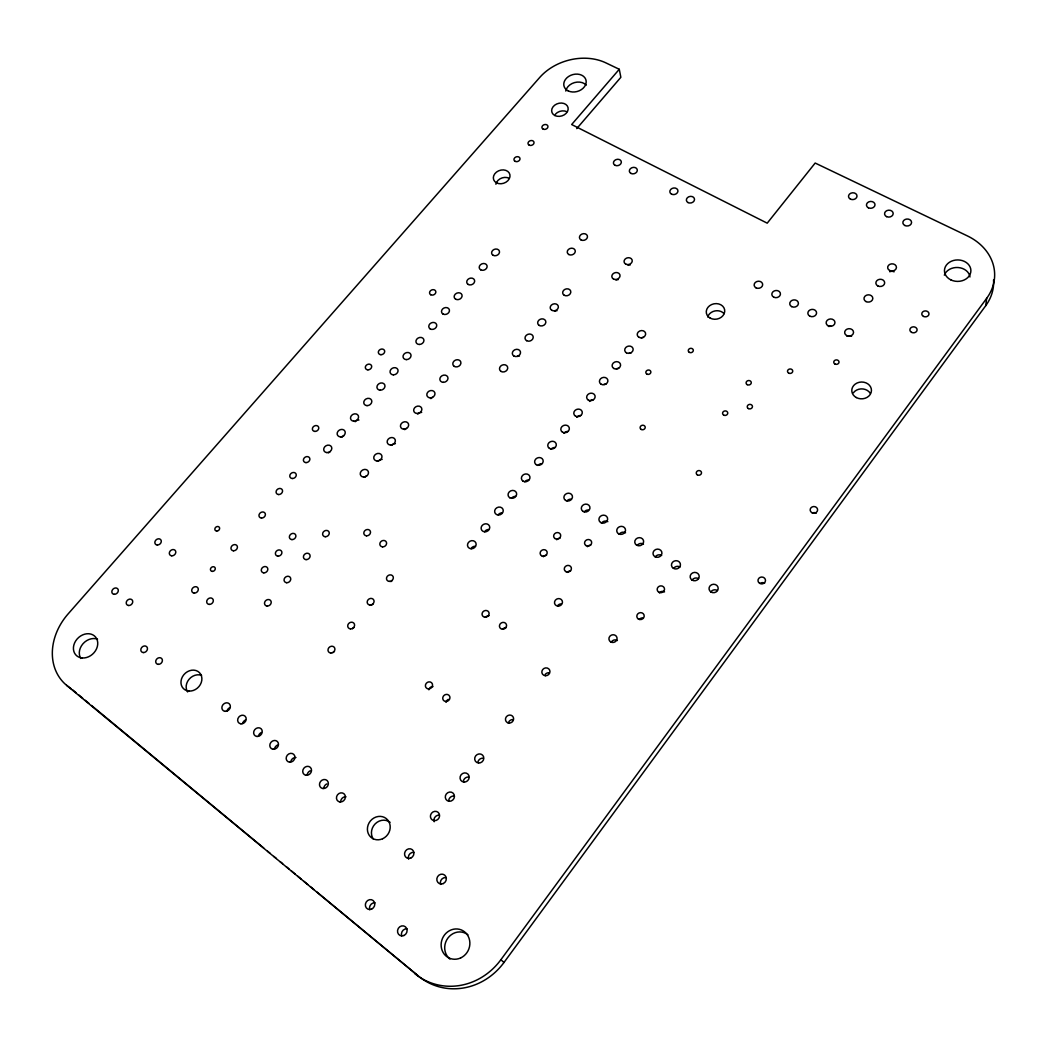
<?xml version="1.0" encoding="UTF-8"?>
<svg xmlns="http://www.w3.org/2000/svg" width="1047" height="1047" viewBox="0 0 1047 1047"><rect width="100%" height="100%" fill="white"/><g stroke="black" fill="none" stroke-linecap="round" stroke-linejoin="round"><path stroke-width="1.5" d="M985.711 305.711L986.68 298.316A55.805 45.479 -1 0 0 967.363 235.902L815.168 163.044L767.215 223.168L571.662 124.528L619.274 69.285L605.912 62.885A48.489 37.339 -15.9 0 0 539.715 77.465L68.134 613.895A56.394 46.212 -44.4 0 0 66.615 685.34L418.434 976.092A63.658 59.182 -65.3 0 0 503.973 962.481L985.711 305.711A55.386 45.243 -0.8 0 0 993.551 279.915M414.612 973.474A64.194 59.627 -64.8 0 0 500.885 959.719L986.68 298.316M576.74 128.611L620.858 77.308L619.274 69.285M66.615 685.34L71.405 688.939M72.609 689.842L76.379 692.957M78.891 695.038L82.674 698.166M85.187 700.247L88.956 703.375M91.469 705.456L263.752 848.057M267.522 851.185L270.047 853.266M273.817 856.394L276.329 858.475M280.099 861.589L282.625 863.67M286.394 866.798L288.907 868.879M291.419 870.96L295.189 874.088M297.714 876.169L301.484 879.284M303.996 881.365L307.766 884.493M310.278 886.573L314.061 889.701M316.574 891.782L418.434 976.092M500.885 959.719L503.973 962.481M543.314 556.755A3.56 3.22 -23.7 0 1 546.56 555.29M556.716 539.755A3.547 3.193 -22 0 1 559.949 538.302M611.697 641.562A4.083 3.822 -20.2 0 1 617.364 640.542M557.698 605.572A4.018 3.691 -24.5 0 1 561.349 603.923M641.327 337.893A4.227 3.573 -13.9 0 1 643.473 337.461M628.933 353.297A4.227 3.599 -14.6 0 1 631.079 352.865M616.447 368.793A4.24 3.625 -15.4 0 1 618.607 368.374M603.883 384.406A4.253 3.651 -16.2 0 1 606.043 383.974M589.5 401.433A4.267 3.691 -17.1 0 1 593.387 399.705M576.753 417.269A4.28 3.717 -18.1 0 1 580.64 415.528M563.901 433.222A4.293 3.743 -19.1 0 1 567.814 431.469M550.971 449.281A4.306 3.769 -20.2 0 1 554.897 447.527M537.949 465.457A4.319 3.795 -21.3 0 1 541.888 463.69M524.822 481.751A4.345 3.822 -22.6 0 1 528.787 479.971M511.617 498.15A4.358 3.848 -23.9 0 1 515.582 496.37M498.307 514.666A4.371 3.874 -25.3 0 1 502.298 512.886M484.905 531.313A4.384 3.9 -26.7 0 1 488.91 529.52M471.412 548.065A4.41 3.926 -28.3 0 1 475.43 546.259M355.142 421.732A4.175 3.494 -29.2 0 1 358.938 420.043M341.898 437.253A4.188 3.521 -30.2 0 1 343.638 435.958M328.575 452.867A4.214 3.534 -31.3 0 1 330.315 451.571M628.161 265.362A4.109 3.39 -14.4 0 1 630.242 264.93M616.042 280.112A4.123 3.416 -15 0 1 618.123 279.68M711.044 591.647A4.554 4.201 -7.7 0 1 717.378 590.495M692.289 579.829A4.515 4.162 -9.8 0 1 698.571 578.677M673.771 568.168A4.489 4.109 -11.8 0 1 680 567.016M655.448 556.624A4.463 4.07 -13.6 0 1 661.639 555.486M637.348 545.225A4.424 4.031 -15.2 0 1 643.499 544.087M619.458 533.957A4.397 3.979 -16.7 0 1 625.556 532.818M601.776 522.819A4.371 3.939 -18 0 1 607.836 521.681M584.291 511.813A4.345 3.887 -19.1 0 1 588.244 510.033M567.003 500.924A4.319 3.848 -20.2 0 1 570.942 499.157M707.693 316.953A9.214 7.735 -10.2 0 1 714.944 310.933A9.214 7.735 -10.2 0 1 724.053 313.668M853.397 392.756A9.763 8.35 -1.5 0 1 870.253 393.306M889.754 271.749A4.371 3.573 -2.8 0 1 894.112 271.814M434.204 821.738A4.777 4.437 -52.5 0 1 439.256 815.168M448.731 800.196A4.738 4.41 -50.1 0 1 453.953 796.034M463.35 781.167A4.712 4.397 -47.4 0 1 468.546 777.044M477.864 762.295A4.672 4.371 -44.5 0 1 483.033 758.198M430.854 398.632A4.175 3.521 -25.4 0 1 432.568 397.35M417.845 414.102A4.188 3.547 -26.4 0 1 421.666 412.4M404.744 429.676A4.201 3.573 -27.4 0 1 406.472 428.38M391.552 445.368A4.227 3.599 -28.5 0 1 395.4 443.653M378.268 461.164A4.24 3.612 -29.6 0 1 382.129 459.437M364.893 477.066A4.253 3.638 -30.7 0 1 366.646 475.757M554.91 311.155A4.123 3.442 -18.1 0 1 556.991 310.723M517.362 356.425A4.162 3.507 -20.5 0 1 519.456 356.006M340.746 800.876A4.738 4.253 -51.3 0 1 345.981 796.767M323.903 787.593A4.698 4.201 -50.4 0 1 326.834 783.928M307.255 774.479A4.672 4.149 -49.5 0 1 310.174 770.828M290.804 761.509A4.646 4.109 -48.7 0 1 295.961 757.505M274.55 748.71A4.62 4.057 -48.1 0 1 277.468 745.124M258.491 736.041A4.594 4.005 -47.4 0 1 261.397 732.494M242.616 723.529A4.568 3.952 -46.8 0 1 245.508 720.009M226.924 711.175A4.541 3.913 -46.3 0 1 229.817 707.68M187.622 691.936A11.229 9.528 -45.3 0 1 189.049 679.294A11.229 9.528 -45.3 0 1 201.548 675.367M373.386 839.171A11.988 10.928 -53.9 0 1 375.192 823.858A11.988 10.928 -53.9 0 1 390.073 822.314M828.779 326.533A4.384 3.678 -4.5 0 1 831.004 326.101M847.154 336.218A4.41 3.704 -3.4 0 1 851.564 336.323M371.777 605.061A3.56 3.154 -36.4 0 1 373.229 603.936M352.459 628.71A3.599 3.167 -38.6 0 1 353.938 627.572M587.38 546.691A3.573 3.233 -19.7 0 1 590.639 545.225M659.453 592.864A3.664 3.377 -13.5 0 1 664.544 591.921M390.884 581.648A3.534 3.128 -34.3 0 1 392.337 580.535M332.959 652.595A3.625 3.193 -40.7 0 1 334.438 651.456M446.087 702.275A3.704 3.403 -39.8 0 1 448.365 699.37M503.018 629.011A3.625 3.324 -30.5 0 1 506.316 627.533M428.877 689.79A3.691 3.363 -39.5 0 1 432.987 686.583M485.743 617.154A3.612 3.285 -31 0 1 489.028 615.675M639.298 619.458A3.678 3.429 -16.2 0 1 642.636 617.952M567.291 572.421A3.586 3.272 -22.2 0 1 570.563 570.942M760.894 582.983A3.73 3.416 -2.9 0 1 764.611 583.218M812.577 512.965A3.691 3.298 -1 0 1 816.267 513.148M555.394 114.215A8.35 6.478 -16.5 0 1 566.898 111.715M495.898 184.246A8.468 6.701 -19 0 1 509.248 178.317M440.643 884.427A4.986 4.633 -60 0 1 445.865 877.543M401.695 935.848A5.104 4.672 -64.1 0 1 407.008 928.833M408.592 859.103A4.934 4.541 -56.6 0 1 413.787 852.337M369.748 909.699A5.039 4.581 -60.8 0 1 375.048 902.789M508.358 723.241A4.149 3.9 -38 0 1 512.951 719.603M545.212 674.451A4.096 3.835 -30.1 0 1 548.942 672.776M565.799 91.05A11.321 8.703 -15.9 0 1 574.41 82.621A11.321 8.703 -15.9 0 1 586.215 85.134M944.329 275.165A13.127 10.692 -0.2 0 1 958.084 267.522A13.127 10.692 -0.2 0 1 969.98 276.971M449.883 959.065A15.195 14.095 -67.7 0 1 447.907 938.073A15.195 14.095 -67.7 0 1 467.944 934.814M80.802 658.445A13.231 10.81 -44.9 0 1 82.949 643.8A13.231 10.81 -44.9 0 1 97.528 639.193M212.292 571.4A2.604 2.173 -39.4 0 0 215.198 568.011A2.604 2.173 -39.4 0 0 211.101 567.749A2.604 2.173 -39.4 0 0 212.292 571.4M834.943 364.016A2.644 2.238 -3.6 0 0 839.027 362.183A2.644 2.238 -3.6 0 0 835.192 360.142A2.644 2.238 -3.6 0 0 834.943 364.016M788.666 373.112A2.618 2.238 -5.8 0 0 792.736 371.279A2.618 2.238 -5.8 0 0 788.967 369.225A2.618 2.238 -5.8 0 0 788.666 373.112M748.356 408.566A2.631 2.277 -7.6 0 0 752.453 406.733A2.631 2.277 -7.6 0 0 748.71 404.626A2.631 2.277 -7.6 0 0 748.356 408.566M216.677 531.065A2.565 2.133 -37.6 0 0 219.543 527.74A2.565 2.133 -37.6 0 0 215.486 527.518A2.565 2.133 -37.6 0 0 216.677 531.065M646.863 374.08A2.552 2.186 -13.7 0 0 650.868 372.287A2.552 2.186 -13.7 0 0 647.334 370.258A2.552 2.186 -13.7 0 0 646.863 374.08M641.144 429.414A2.591 2.264 -14.2 0 0 645.214 427.595A2.591 2.264 -14.2 0 0 641.628 425.475A2.591 2.264 -14.2 0 0 641.144 429.414M697.354 474.88A2.657 2.356 -10.3 0 0 701.503 473.022A2.657 2.356 -10.3 0 0 697.773 470.797A2.657 2.356 -10.3 0 0 697.354 474.88M689.319 352.355A2.552 2.173 -11.4 0 0 693.31 350.575A2.552 2.173 -11.4 0 0 689.737 348.572A2.552 2.173 -11.4 0 0 689.319 352.355M747.218 384.668A2.604 2.238 -7.9 0 0 751.275 382.836A2.604 2.238 -7.9 0 0 747.558 380.781A2.604 2.238 -7.9 0 0 747.218 384.668M723.673 415.096A2.618 2.277 -9 0 0 727.757 413.264A2.618 2.277 -9 0 0 724.053 411.157A2.618 2.277 -9 0 0 723.673 415.096M911.597 332.383A3.612 2.997 -0.7 0 0 917.107 329.91A3.612 2.997 -0.7 0 0 911.806 327.174A3.612 2.997 -0.7 0 0 911.597 332.383M923.506 316.416A3.599 2.971 -0.6 0 0 928.99 313.956A3.599 2.971 -0.6 0 0 923.69 311.26A3.599 2.971 -0.6 0 0 923.506 316.416M382.587 546.861A3.521 3.076 -32.8 0 0 386.408 542.215A3.521 3.076 -32.8 0 0 380.624 541.888A3.521 3.076 -32.8 0 0 382.587 546.861M366.529 535.828A3.507 3.036 -32.9 0 0 370.35 531.235A3.507 3.036 -32.9 0 0 364.618 530.908A3.507 3.036 -32.9 0 0 366.529 535.828M541.495 555.708A3.586 3.233 -23.6 0 0 547.162 553.156A3.586 3.233 -23.6 0 0 542.32 550.015A3.586 3.233 -23.6 0 0 541.495 555.708M555.028 538.564A3.573 3.206 -22 0 0 560.668 536.025A3.573 3.206 -22 0 0 555.826 532.91A3.573 3.206 -22 0 0 555.028 538.564M209.23 604.42A3.56 2.997 -40.9 0 0 213.195 599.735A3.56 2.997 -40.9 0 0 207.594 599.368A3.56 2.997 -40.9 0 0 209.23 604.42M194.219 593.112A3.547 2.958 -40.7 0 0 198.184 588.466A3.547 2.958 -40.7 0 0 192.622 588.113A3.547 2.958 -40.7 0 0 194.219 593.112M610.558 641.824A4.123 3.848 -20.3 0 0 617.049 638.892A4.123 3.848 -20.3 0 0 611.369 635.123A4.123 3.848 -20.3 0 0 610.558 641.824M557.959 606.121A4.044 3.717 -24.4 0 0 562.174 600.69A4.044 3.717 -24.4 0 0 555.316 600.258A4.044 3.717 -24.4 0 0 557.959 606.121M638.958 337.291A4.253 3.586 -14 0 0 645.633 334.294A4.253 3.586 -14 0 0 639.743 330.996A4.253 3.586 -14 0 0 638.958 337.291M626.433 352.826A4.267 3.625 -14.7 0 0 633.134 349.829A4.267 3.625 -14.7 0 0 627.245 346.478A4.267 3.625 -14.7 0 0 626.433 352.826M613.817 368.479A4.28 3.651 -15.5 0 0 620.557 365.455A4.28 3.651 -15.5 0 0 614.668 362.079A4.28 3.651 -15.5 0 0 613.817 368.479M601.122 384.236A4.293 3.678 -16.3 0 0 607.875 381.2A4.293 3.678 -16.3 0 0 601.999 377.784A4.293 3.678 -16.3 0 0 601.122 384.236M588.335 400.098A4.306 3.704 -17.2 0 0 595.115 397.062A4.306 3.704 -17.2 0 0 589.239 393.593A4.306 3.704 -17.2 0 0 588.335 400.098M575.457 416.078A4.319 3.73 -18.1 0 0 582.263 413.028A4.319 3.73 -18.1 0 0 576.387 409.521A4.319 3.73 -18.1 0 0 575.457 416.078M562.488 432.175A4.332 3.756 -19.1 0 0 569.319 429.113A4.332 3.756 -19.1 0 0 563.443 425.553A4.332 3.756 -19.1 0 0 562.488 432.175M549.426 448.378A4.345 3.782 -20.2 0 0 556.284 445.302A4.345 3.782 -20.2 0 0 550.421 441.703A4.345 3.782 -20.2 0 0 549.426 448.378M536.273 464.698A4.358 3.808 -21.3 0 0 543.157 461.609A4.358 3.808 -21.3 0 0 537.294 457.971A4.358 3.808 -21.3 0 0 536.273 464.698M523.029 481.136A4.371 3.848 -22.5 0 0 529.939 478.034A4.371 3.848 -22.5 0 0 524.076 474.356A4.371 3.848 -22.5 0 0 523.029 481.136M509.693 497.705A4.384 3.874 -23.9 0 0 516.616 494.59A4.384 3.874 -23.9 0 0 510.766 490.847A4.384 3.874 -23.9 0 0 509.693 497.705M498.293 515.019A4.41 3.9 -25.2 0 0 502.953 509.222A4.41 3.9 -25.2 0 0 495.558 508.855A4.41 3.9 -25.2 0 0 498.293 515.019M484.761 531.824A4.424 3.926 -26.7 0 0 489.459 525.987A4.424 3.926 -26.7 0 0 482.052 525.594A4.424 3.926 -26.7 0 0 484.761 531.824M471.137 548.759A4.437 3.952 -28.2 0 0 475.862 542.87A4.437 3.952 -28.2 0 0 468.441 542.464A4.437 3.952 -28.2 0 0 471.137 548.759M630.961 173.422A4.018 3.193 -14.1 0 0 637.283 170.622A4.018 3.193 -14.1 0 0 631.721 167.795A4.018 3.193 -14.1 0 0 630.961 173.422M615.034 165.295A4.005 3.167 -14.7 0 0 621.316 162.494A4.005 3.167 -14.7 0 0 615.806 159.707A4.005 3.167 -14.7 0 0 615.034 165.295M493.098 255.285A4.044 3.272 -20 0 0 499.471 252.432A4.044 3.272 -20 0 0 494.119 249.435A4.044 3.272 -20 0 0 493.098 255.285M480.678 269.812A4.044 3.298 -20.7 0 0 487.091 266.959A4.044 3.298 -20.7 0 0 481.738 263.923A4.044 3.298 -20.7 0 0 480.678 269.812M468.192 284.444A4.057 3.324 -21.4 0 0 474.618 281.578A4.057 3.324 -21.4 0 0 469.265 278.502A4.057 3.324 -21.4 0 0 468.192 284.444M455.615 299.167A4.07 3.337 -22.2 0 0 462.054 296.288A4.07 3.337 -22.2 0 0 456.714 293.186A4.07 3.337 -22.2 0 0 455.615 299.167M442.946 313.995A4.096 3.363 -22.9 0 0 449.412 311.103A4.096 3.363 -22.9 0 0 444.085 307.962A4.096 3.363 -22.9 0 0 442.946 313.995M430.199 328.915A4.109 3.39 -23.7 0 0 436.691 326.023A4.109 3.39 -23.7 0 0 431.364 322.842A4.109 3.39 -23.7 0 0 430.199 328.915M419.245 344.476A4.123 3.403 -24.6 0 0 423.695 339.254A4.123 3.403 -24.6 0 0 416.863 339.071A4.123 3.403 -24.6 0 0 419.245 344.476M406.328 359.605A4.136 3.429 -25.4 0 0 410.804 354.344A4.136 3.429 -25.4 0 0 403.959 354.161A4.136 3.429 -25.4 0 0 406.328 359.605M393.319 374.839A4.149 3.455 -26.3 0 0 397.834 369.552A4.149 3.455 -26.3 0 0 390.976 369.342A4.149 3.455 -26.3 0 0 393.319 374.839M380.231 390.191A4.162 3.468 -27.2 0 0 384.759 384.864A4.162 3.468 -27.2 0 0 377.902 384.629A4.162 3.468 -27.2 0 0 380.231 390.191M367.039 405.634A4.188 3.494 -28.2 0 0 371.606 400.268A4.188 3.494 -28.2 0 0 364.736 400.019A4.188 3.494 -28.2 0 0 367.039 405.634M353.768 421.182A4.201 3.521 -29.2 0 0 358.362 415.79A4.201 3.521 -29.2 0 0 351.478 415.528A4.201 3.521 -29.2 0 0 353.768 421.182M340.406 436.848A4.214 3.534 -30.2 0 0 345.039 431.403A4.214 3.534 -30.2 0 0 338.142 431.128A4.214 3.534 -30.2 0 0 340.406 436.848M326.939 452.605A4.24 3.56 -31.2 0 0 331.611 447.134A4.24 3.56 -31.2 0 0 324.701 446.847A4.24 3.56 -31.2 0 0 326.939 452.605M688.075 202.581A4.109 3.311 -11.8 0 0 694.501 199.715A4.109 3.311 -11.8 0 0 688.73 196.797A4.109 3.311 -11.8 0 0 688.075 202.581M671.546 194.153A4.083 3.272 -12.5 0 0 677.933 191.3A4.083 3.272 -12.5 0 0 672.226 188.395A4.083 3.272 -12.5 0 0 671.546 194.153M568.822 254.526A4.083 3.337 -16.9 0 0 575.261 251.646A4.083 3.337 -16.9 0 0 569.712 248.623A4.083 3.337 -16.9 0 0 568.822 254.526M581.033 239.933A4.07 3.311 -16.3 0 0 587.446 237.067A4.07 3.311 -16.3 0 0 581.883 234.083A4.07 3.311 -16.3 0 0 581.033 239.933M625.726 264.106A4.149 3.403 -14.5 0 0 632.231 261.2A4.149 3.403 -14.5 0 0 626.512 258.125A4.149 3.403 -14.5 0 0 625.726 264.106M613.49 278.999A4.149 3.429 -15.1 0 0 620.02 276.068A4.149 3.429 -15.1 0 0 614.301 272.953A4.149 3.429 -15.1 0 0 613.49 278.999M710.992 592.013A4.594 4.227 -7.9 0 0 718.177 588.767A4.594 4.227 -7.9 0 0 711.685 584.684A4.594 4.227 -7.9 0 0 710.992 592.013M692.054 580.077A4.554 4.188 -10 0 0 699.2 576.858A4.554 4.188 -10 0 0 692.774 572.827A4.554 4.188 -10 0 0 692.054 580.077M673.339 568.299A4.528 4.136 -12 0 0 680.445 565.079A4.528 4.136 -12 0 0 674.098 561.113A4.528 4.136 -12 0 0 673.339 568.299M654.846 556.651A4.489 4.096 -13.7 0 0 661.913 553.457A4.489 4.096 -13.7 0 0 655.644 549.531A4.489 4.096 -13.7 0 0 654.846 556.651M636.576 545.134A4.463 4.044 -15.3 0 0 643.604 541.966A4.463 4.044 -15.3 0 0 637.401 538.079A4.463 4.044 -15.3 0 0 636.576 545.134M618.515 533.761A4.437 4.005 -16.7 0 0 625.504 530.607A4.437 4.005 -16.7 0 0 619.379 526.772A4.437 4.005 -16.7 0 0 618.515 533.761M600.664 522.518A4.41 3.966 -18 0 0 607.613 519.377A4.41 3.966 -18 0 0 601.554 515.582A4.41 3.966 -18 0 0 600.664 522.518M583.022 511.394A4.384 3.913 -19.2 0 0 589.932 508.292A4.384 3.913 -19.2 0 0 583.938 504.536A4.384 3.913 -19.2 0 0 583.022 511.394M565.576 500.414A4.358 3.874 -20.2 0 0 572.447 497.325A4.358 3.874 -20.2 0 0 566.532 493.608A4.358 3.874 -20.2 0 0 565.576 500.414M710.219 318.131A9.279 7.774 -10.3 0 0 724.707 311.626A9.279 7.774 -10.3 0 0 711.58 304.572A9.279 7.774 -10.3 0 0 710.219 318.131M856.328 397.559A9.829 8.402 -1.7 0 0 871.444 390.727A9.829 8.402 -1.7 0 0 857.087 383.006A9.829 8.402 -1.7 0 0 856.328 397.559M889.701 270.506A4.397 3.599 -2.9 0 0 896.441 267.482A4.397 3.599 -2.9 0 0 889.989 264.276A4.397 3.599 -2.9 0 0 889.701 270.506M877.909 285.988A4.41 3.625 -3.1 0 0 884.676 282.965A4.41 3.625 -3.1 0 0 878.224 279.706A4.41 3.625 -3.1 0 0 877.909 285.988M866.039 301.588A4.424 3.651 -3.3 0 0 872.818 298.539A4.424 3.651 -3.3 0 0 866.379 295.254A4.424 3.651 -3.3 0 0 866.039 301.588M434.23 820.652A4.816 4.463 -52.1 0 0 439.308 814.029A4.816 4.463 -52.1 0 0 431.456 813.283A4.816 4.463 -52.1 0 0 434.23 820.652M449.124 801.282A4.777 4.45 -49.7 0 0 454.162 794.712A4.777 4.45 -49.7 0 0 446.31 793.992A4.777 4.45 -49.7 0 0 449.124 801.282M463.886 782.07A4.751 4.424 -47 0 0 468.886 775.552A4.751 4.424 -47 0 0 461.06 774.845A4.751 4.424 -47 0 0 463.886 782.07M478.544 763.001A4.712 4.397 -44.1 0 0 483.505 756.536A4.712 4.397 -44.1 0 0 475.691 755.855A4.712 4.397 -44.1 0 0 478.544 763.001M454.293 366.385A4.175 3.494 -23.5 0 0 460.876 363.44A4.175 3.494 -23.5 0 0 455.419 360.142A4.175 3.494 -23.5 0 0 454.293 366.385M443.247 382.338A4.188 3.521 -24.4 0 0 447.736 376.985A4.188 3.521 -24.4 0 0 440.774 376.776A4.188 3.521 -24.4 0 0 443.247 382.338M430.199 397.86A4.201 3.547 -25.3 0 0 434.727 392.468A4.201 3.547 -25.3 0 0 427.739 392.232A4.201 3.547 -25.3 0 0 430.199 397.86M417.059 413.473A4.214 3.56 -26.3 0 0 421.614 408.055A4.214 3.56 -26.3 0 0 414.625 407.793A4.214 3.56 -26.3 0 0 417.059 413.473M403.828 429.205A4.24 3.586 -27.4 0 0 408.422 423.747A4.24 3.586 -27.4 0 0 401.42 423.472A4.24 3.586 -27.4 0 0 403.828 429.205M390.518 445.04A4.253 3.612 -28.4 0 0 395.125 439.544A4.253 3.612 -28.4 0 0 388.123 439.256A4.253 3.612 -28.4 0 0 390.518 445.04M377.103 460.981A4.267 3.638 -29.5 0 0 381.749 455.445A4.267 3.638 -29.5 0 0 374.721 455.144A4.267 3.638 -29.5 0 0 377.103 460.981M363.584 477.052A4.293 3.651 -30.7 0 0 368.269 471.464A4.293 3.651 -30.7 0 0 361.241 471.15A4.293 3.651 -30.7 0 0 363.584 477.052M564.268 295.293A4.136 3.429 -17.4 0 0 570.785 292.375A4.136 3.429 -17.4 0 0 565.171 289.234A4.136 3.429 -17.4 0 0 564.268 295.293M551.795 310.318A4.149 3.455 -18.1 0 0 558.339 307.386A4.149 3.455 -18.1 0 0 552.724 304.206A4.149 3.455 -18.1 0 0 551.795 310.318M539.231 325.434A4.162 3.481 -18.9 0 0 545.814 322.502A4.162 3.481 -18.9 0 0 540.2 319.283A4.162 3.481 -18.9 0 0 539.231 325.434M526.589 340.668A4.175 3.507 -19.7 0 0 533.185 337.71A4.175 3.507 -19.7 0 0 527.583 334.451A4.175 3.507 -19.7 0 0 526.589 340.668M513.868 355.993A4.188 3.534 -20.5 0 0 520.49 353.035A4.188 3.534 -20.5 0 0 514.888 349.737A4.188 3.534 -20.5 0 0 513.868 355.993M501.042 371.423A4.201 3.56 -21.4 0 0 507.69 368.452A4.201 3.56 -21.4 0 0 502.102 365.115A4.201 3.56 -21.4 0 0 501.042 371.423M340.039 801.963A4.764 4.28 -51 0 0 345.157 795.484A4.764 4.28 -51 0 0 337.553 794.765A4.764 4.28 -51 0 0 340.039 801.963M323.026 788.548A4.738 4.227 -50.1 0 0 328.143 782.122A4.738 4.227 -50.1 0 0 320.591 781.415A4.738 4.227 -50.1 0 0 323.026 788.548M306.221 775.29A4.712 4.175 -49.3 0 0 311.325 768.917A4.712 4.175 -49.3 0 0 303.839 768.236A4.712 4.175 -49.3 0 0 306.221 775.29M289.613 762.19A4.685 4.136 -48.5 0 0 294.704 755.882A4.685 4.136 -48.5 0 0 287.284 755.214A4.685 4.136 -48.5 0 0 289.613 762.19M273.202 749.259A4.659 4.083 -47.8 0 0 278.293 742.99A4.659 4.083 -47.8 0 0 270.924 742.349A4.659 4.083 -47.8 0 0 273.202 749.259M256.999 736.473A4.633 4.031 -47.2 0 0 262.064 730.256A4.633 4.031 -47.2 0 0 254.774 729.628A4.633 4.031 -47.2 0 0 256.999 736.473M240.967 723.83A4.607 3.979 -46.6 0 0 246.032 717.679A4.607 3.979 -46.6 0 0 238.795 717.064A4.607 3.979 -46.6 0 0 240.967 723.83M225.144 711.345A4.581 3.939 -46.1 0 0 230.196 705.233A4.581 3.939 -46.1 0 0 223.011 704.644A4.581 3.939 -46.1 0 0 225.144 711.345M188.931 691.059A11.308 9.58 -45.2 0 0 201.482 676.061A11.308 9.58 -45.2 0 0 183.853 674.7A11.308 9.58 -45.2 0 0 188.931 691.059M382.613 838.752A12.093 11.007 -53.6 0 0 386.212 818.532A12.093 11.007 -53.6 0 0 367.589 827.012A12.093 11.007 -53.6 0 0 382.613 838.752M158.215 664.361A3.638 3.049 -44.6 0 0 162.285 659.558A3.638 3.049 -44.6 0 0 156.657 659.126A3.638 3.049 -44.6 0 0 158.215 664.361M143.308 652.569A3.625 3.01 -44.2 0 0 147.365 647.818A3.625 3.01 -44.2 0 0 141.777 647.386A3.625 3.01 -44.2 0 0 143.308 652.569M755.999 287.833A4.293 3.56 -8.4 0 0 762.661 284.849A4.293 3.56 -8.4 0 0 756.549 281.643A4.293 3.56 -8.4 0 0 755.999 287.833M773.733 297.165A4.319 3.586 -7.5 0 0 780.434 294.168A4.319 3.586 -7.5 0 0 774.257 290.922A4.319 3.586 -7.5 0 0 773.733 297.165M791.663 306.614A4.345 3.625 -6.6 0 0 798.403 303.591A4.345 3.625 -6.6 0 0 792.147 300.319A4.345 3.625 -6.6 0 0 791.663 306.614M809.802 316.155A4.384 3.664 -5.6 0 0 816.581 313.118A4.384 3.664 -5.6 0 0 810.26 309.807A4.384 3.664 -5.6 0 0 809.802 316.155M828.151 325.813A4.41 3.691 -4.6 0 0 834.956 322.751A4.41 3.691 -4.6 0 0 828.557 319.4A4.41 3.691 -4.6 0 0 828.151 325.813M846.696 335.577A4.45 3.73 -3.5 0 0 853.541 332.501A4.45 3.73 -3.5 0 0 847.075 329.111A4.45 3.73 -3.5 0 0 846.696 335.577M850.465 199.139A4.253 3.403 -5.5 0 0 857.009 196.208A4.253 3.403 -5.5 0 0 850.818 193.224A4.253 3.403 -5.5 0 0 850.465 199.139M868.421 207.83A4.293 3.442 -4.7 0 0 875.004 204.885A4.293 3.442 -4.7 0 0 868.748 201.875A4.293 3.442 -4.7 0 0 868.421 207.83M886.573 216.624A4.319 3.468 -3.9 0 0 893.183 213.667A4.319 3.468 -3.9 0 0 886.861 210.617A4.319 3.468 -3.9 0 0 886.573 216.624M904.922 225.524A4.358 3.494 -3.1 0 0 911.571 222.54A4.358 3.494 -3.1 0 0 905.171 219.451A4.358 3.494 -3.1 0 0 904.922 225.524M430.683 294.731A3.246 2.644 -23.1 0 0 435.814 292.44A3.246 2.644 -23.1 0 0 431.6 289.98A3.246 2.644 -23.1 0 0 430.683 294.731M380.938 354.697A3.285 2.709 -26.3 0 0 384.524 350.523A3.285 2.709 -26.3 0 0 379.093 350.365A3.285 2.709 -26.3 0 0 380.938 354.697M314.925 431.429A3.363 2.801 -30.9 0 0 318.628 427.124A3.363 2.801 -30.9 0 0 313.171 426.901A3.363 2.801 -30.9 0 0 314.925 431.429M367.916 369.84A3.298 2.722 -27.2 0 0 371.515 365.625A3.298 2.722 -27.2 0 0 366.097 365.468A3.298 2.722 -27.2 0 0 367.916 369.84M306.077 559.622A3.521 3.023 -36.3 0 0 309.951 554.989A3.521 3.023 -36.3 0 0 304.271 554.648A3.521 3.023 -36.3 0 0 306.077 559.622M369.984 605.035A3.599 3.167 -36.3 0 0 373.884 600.245A3.599 3.167 -36.3 0 0 368.007 599.866A3.599 3.167 -36.3 0 0 369.984 605.035M350.483 628.894A3.625 3.193 -38.4 0 0 354.423 624.077A3.625 3.193 -38.4 0 0 348.533 623.672A3.625 3.193 -38.4 0 0 350.483 628.894M286.695 582.721A3.547 3.036 -38 0 0 290.608 578.049A3.547 3.036 -38 0 0 284.915 577.695A3.547 3.036 -38 0 0 286.695 582.721M585.967 545.552A3.599 3.246 -19.8 0 0 591.647 542.987A3.599 3.246 -19.8 0 0 586.726 539.859A3.599 3.246 -19.8 0 0 585.967 545.552M658.694 592.131A3.691 3.403 -13.6 0 0 664.505 589.513A3.691 3.403 -13.6 0 0 659.348 586.215A3.691 3.403 -13.6 0 0 658.694 592.131M389.288 581.399A3.573 3.141 -34.2 0 0 393.149 576.661A3.573 3.141 -34.2 0 0 387.298 576.308A3.573 3.141 -34.2 0 0 389.288 581.399M325.264 536.731A3.494 2.997 -34.6 0 0 329.098 532.151A3.494 2.997 -34.6 0 0 323.431 531.837A3.494 2.997 -34.6 0 0 325.264 536.731M330.773 653.014A3.651 3.206 -40.5 0 0 334.752 648.145A3.651 3.206 -40.5 0 0 328.85 647.713A3.651 3.206 -40.5 0 0 330.773 653.014M267.129 606.056A3.573 3.062 -39.7 0 0 271.081 601.344A3.573 3.062 -39.7 0 0 265.375 600.965A3.573 3.062 -39.7 0 0 267.129 606.056M445.747 701.477A3.743 3.429 -39.5 0 0 449.726 696.399A3.743 3.429 -39.5 0 0 443.548 695.915A3.743 3.429 -39.5 0 0 445.747 701.477M502.481 629.221A3.651 3.35 -30.4 0 0 506.329 624.3A3.651 3.35 -30.4 0 0 500.204 623.881A3.651 3.35 -30.4 0 0 502.481 629.221M428.38 688.887A3.717 3.377 -39.3 0 0 432.346 683.848A3.717 3.377 -39.3 0 0 426.234 683.377A3.717 3.377 -39.3 0 0 428.38 688.887M485.036 617.233A3.638 3.311 -30.9 0 0 488.884 612.351A3.638 3.311 -30.9 0 0 482.811 611.958A3.638 3.311 -30.9 0 0 485.036 617.233M638.33 618.986A3.704 3.442 -16.3 0 0 644.18 616.343A3.704 3.442 -16.3 0 0 639.023 612.992A3.704 3.442 -16.3 0 0 638.33 618.986M565.681 571.518A3.612 3.285 -22.2 0 0 571.387 568.94A3.612 3.285 -22.2 0 0 566.479 565.746A3.612 3.285 -22.2 0 0 565.681 571.518M759.638 583.336A3.756 3.442 -3.2 0 0 765.488 580.692A3.756 3.442 -3.2 0 0 760.109 577.381A3.756 3.442 -3.2 0 0 759.638 583.336M811.831 512.637A3.717 3.324 -1.2 0 0 817.602 510.033A3.717 3.324 -1.2 0 0 812.21 506.892A3.717 3.324 -1.2 0 0 811.831 512.637M543.092 129.082A3.062 2.382 -17.2 0 0 547.934 126.923A3.062 2.382 -17.2 0 0 543.799 124.829A3.062 2.382 -17.2 0 0 543.092 129.082M529.167 145.14A3.076 2.408 -17.7 0 0 534.009 142.981A3.076 2.408 -17.7 0 0 529.887 140.848A3.076 2.408 -17.7 0 0 529.167 145.14M515.124 161.33A3.089 2.421 -18.3 0 0 519.993 159.157A3.089 2.421 -18.3 0 0 515.87 156.998A3.089 2.421 -18.3 0 0 515.124 161.33M554.884 115.536A8.415 6.504 -16.6 0 0 568.115 109.634A8.415 6.504 -16.6 0 0 556.742 103.967A8.415 6.504 -16.6 0 0 554.884 115.536M496.487 182.832A8.52 6.727 -19 0 0 509.941 176.825A8.52 6.727 -19 0 0 498.608 170.818A8.52 6.727 -19 0 0 496.487 182.832M291.943 539.598A3.442 2.919 -35.8 0 0 295.751 535.096A3.442 2.919 -35.8 0 0 290.202 534.781A3.442 2.919 -35.8 0 0 291.943 539.598M277.939 556.166A3.455 2.945 -37 0 0 281.761 551.638A3.455 2.945 -37 0 0 276.225 551.311A3.455 2.945 -37 0 0 277.939 556.166M263.831 572.853A3.481 2.958 -38.2 0 0 267.692 568.285A3.481 2.958 -38.2 0 0 262.13 567.945A3.481 2.958 -38.2 0 0 263.831 572.853M261.475 518.056A3.403 2.853 -35.8 0 0 265.257 513.619A3.403 2.853 -35.8 0 0 259.813 513.331A3.403 2.853 -35.8 0 0 261.475 518.056M233.468 550.787A3.442 2.879 -38 0 0 237.303 546.298A3.442 2.879 -38 0 0 231.832 545.984A3.442 2.879 -38 0 0 233.468 550.787M443.247 883.576A5.039 4.672 -59.5 0 0 444.609 875.056A5.039 4.672 -59.5 0 0 436.874 878.577A5.039 4.672 -59.5 0 0 443.247 883.576M403.933 935.508A5.143 4.712 -63.7 0 0 405.398 926.791A5.143 4.712 -63.7 0 0 397.585 930.338A5.143 4.712 -63.7 0 0 403.933 935.508M410.843 858.017A4.973 4.568 -56.2 0 0 412.269 849.654A4.973 4.568 -56.2 0 0 404.613 853.122A4.973 4.568 -56.2 0 0 410.843 858.017M371.633 909.097A5.078 4.607 -60.4 0 0 373.164 900.538A5.078 4.607 -60.4 0 0 365.429 904.045A5.078 4.607 -60.4 0 0 371.633 909.097M508.96 723.071A4.188 3.913 -37.7 0 0 513.344 717.339A4.188 3.913 -37.7 0 0 506.342 716.776A4.188 3.913 -37.7 0 0 508.96 723.071M545.356 675.721A4.136 3.861 -29.9 0 0 549.662 670.093A4.136 3.861 -29.9 0 0 542.686 669.583A4.136 3.861 -29.9 0 0 545.356 675.721M171.76 555.813A3.481 2.879 -39.6 0 0 175.687 551.272A3.481 2.879 -39.6 0 0 170.229 550.944A3.481 2.879 -39.6 0 0 171.76 555.813M157.259 545.003A3.468 2.84 -39.4 0 0 161.186 540.501A3.468 2.84 -39.4 0 0 155.767 540.187A3.468 2.84 -39.4 0 0 157.259 545.003M114.215 594.316A3.534 2.879 -42.1 0 0 118.219 589.723A3.534 2.879 -42.1 0 0 112.788 589.356A3.534 2.879 -42.1 0 0 114.215 594.316M128.624 605.506A3.547 2.919 -42.4 0 0 132.642 600.873A3.547 2.919 -42.4 0 0 127.158 600.507A3.547 2.919 -42.4 0 0 128.624 605.506M305.973 462.604A3.39 2.84 -32.3 0 0 309.729 458.22A3.39 2.84 -32.3 0 0 304.219 457.971A3.39 2.84 -32.3 0 0 305.973 462.604M292.335 478.518A3.416 2.853 -33.3 0 0 296.118 474.108A3.416 2.853 -33.3 0 0 290.608 473.846A3.416 2.853 -33.3 0 0 292.335 478.518M278.62 494.55A3.429 2.879 -34.4 0 0 282.415 490.101A3.429 2.879 -34.4 0 0 276.905 489.826A3.429 2.879 -34.4 0 0 278.62 494.55M568.207 90.893A11.399 8.729 -16 0 0 586.111 82.909A11.399 8.729 -16 0 0 570.628 75.371A11.399 8.729 -16 0 0 568.207 90.893M950.846 279.876A13.231 10.745 -0.3 0 0 970.896 270.82A13.231 10.745 -0.3 0 0 951.265 261.279A13.231 10.745 -0.3 0 0 950.846 279.876M460.628 957.953A15.325 14.213 -67.3 0 0 464.58 931.843A15.325 14.213 -67.3 0 0 441.297 942.509A15.325 14.213 -67.3 0 0 460.628 957.953M82.307 657.974A13.336 10.863 -44.7 0 0 97.371 640.528A13.336 10.863 -44.7 0 0 77.072 639.063A13.336 10.863 -44.7 0 0 82.307 657.974"/></g></svg>
